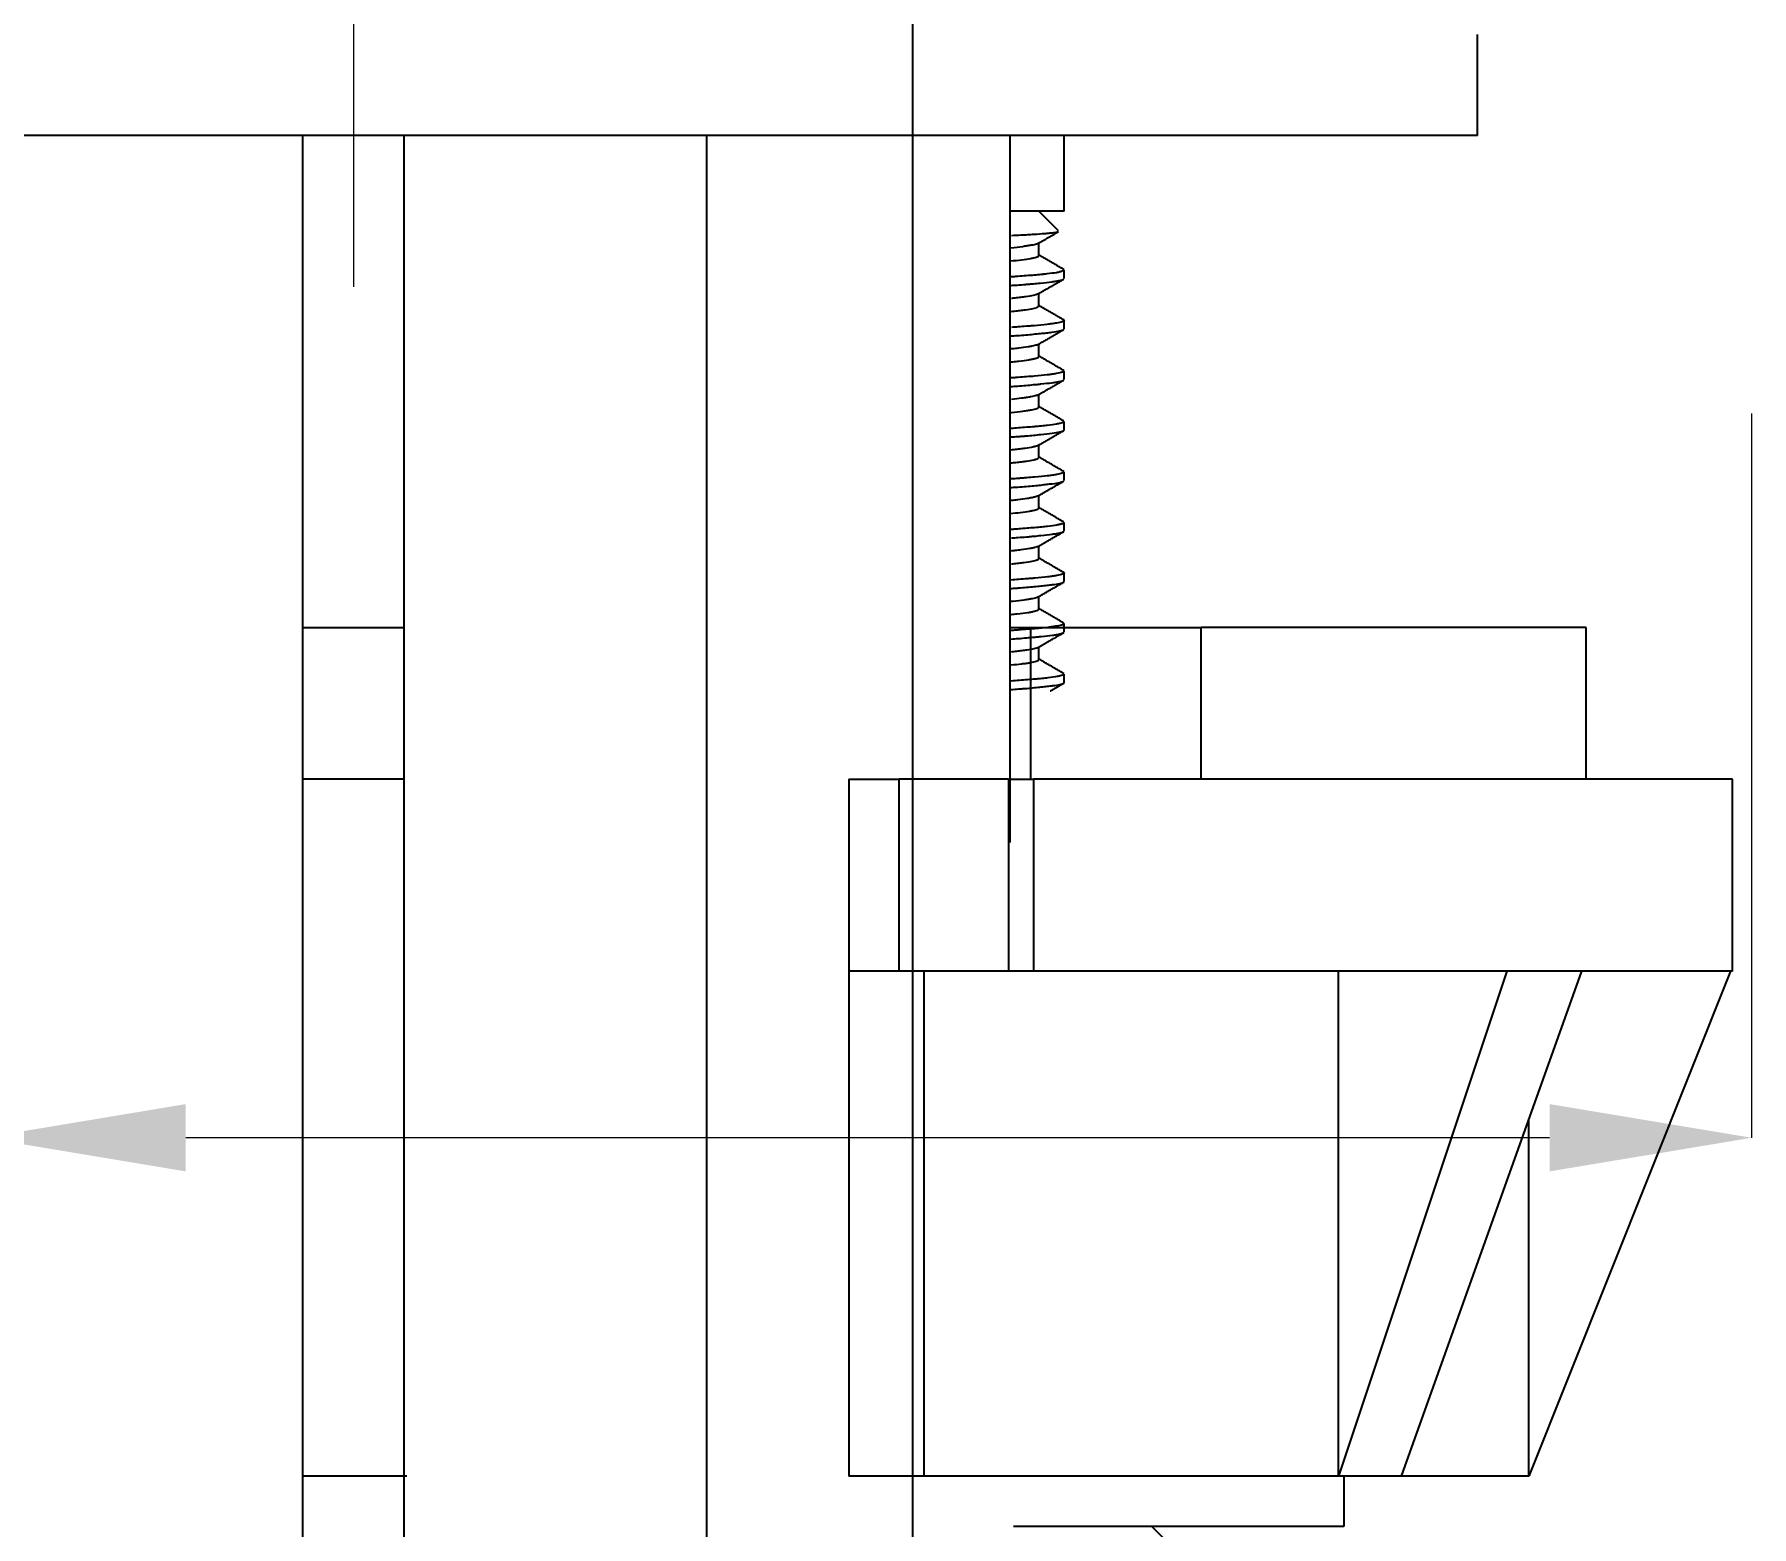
# Model space of a CAD drawing. Extents: x 0 to 1354, y 0 to 992.
# Drawn here: x 347.11 to 381.11, y 306.07 to 335.62 of the extents above; entities that cross this region are included whole.
import ezdxf

# ---------------------------------------------------------------- set-up
doc = ezdxf.new("R2010")
doc.units = 0
doc.header["$LTSCALE"] = 6
doc.header["$MEASUREMENT"] = 0
doc.header["$PDMODE"] = 3
doc.header["$PDSIZE"] = -10
doc.linetypes.add('CENTER', pattern=[2, 1.25, -0.25, 0.25, -0.25])
doc.linetypes.add('CENTER2', pattern=[28.575, 19.05, -3.175, 3.175, -3.175])
doc.layers.get('0').update_dxf_attribs({"linetype": 'CONTINUOUS'})
doc.layers.get('DEFPOINTS').update_dxf_attribs({"linetype": 'CONTINUOUS'})
doc.layers.add('1', color=7, linetype='CONTINUOUS')
doc.layers.add('Cneter', color=1, linetype='CENTER2', lineweight=13)
doc.styles.add('Daelim Dimension', font='')
doc.styles.get('Daelim Dimension').set_extended_font_data('나눔고딕')
doc.dimstyles.new('DEFAULT', dxfattribs={"dimscale": 2, "dimtxt": 2, "dimasz": 2, "dimexe": 0, "dimexo": 2, "dimgap": 1, "dimtad": 1, "dimdec": 1, "dimzin": 9, "dimdsep": 46, "dimtxsty": 'Daelim Dimension', "dimcen": 0.5, "dimclrd": 252, "dimclre": 252, "dimclrt": 3, "dimadec": 1, "dimazin": 0, "dimtfac": 1, "dimtdec": 1, "dimtix": 1, "dimtmove": 0, "dimatfit": 3, "dimfxl": 1, "dimtolj": 1, "dimtzin": 1, "dimlwd": 9, "dimlwe": 9, "dimarcsym": 0})

# ---------------------------------------------------------------- blocks, each defined once
blk = doc.blocks.new('*D5')
at = {"color": 5, "lineweight": 9, "ltscale": 0.5, "transparency": 16777216}
for p, q in [((346.114, 328.108), (346.114, 313.769)), ((381.114, 328.108), (381.114, 313.769)), ((346.114, 313.769), (235.125, 313.769)), ((377.114, 313.769), (350.114, 313.769))]:
    blk.add_line(p, q, dxfattribs=at)
at = {"color": 5, "ltscale": 0.5, "transparency": 16777216}
for points in [[(350.114, 314.436), (350.114, 313.103), (346.114, 313.769)], [(377.114, 314.436), (377.114, 313.103), (381.114, 313.769)]]:
    blk.add_solid(points, dxfattribs=at)
at = {"layer": 'DEFPOINTS', "color": 0, "ltscale": 0.5, "transparency": 16777216}
for p in [(346.114, 332.108), (381.114, 332.108), (381.114, 313.769)]:
    blk.add_point(p, dxfattribs=at)
at = {"color": 7, "ltscale": 0.5, "transparency": 16777216, "insert": (280.708, 323.754), "char_height": 10, "attachment_point": 5, "style": 'Daelim Dimension'}
blk.add_mtext('\\A1;설치구멍 {\\H1.25x;\\C256;Ø}35', dxfattribs=at)

msp = doc.modelspace()

# ---------------------------------------------------------------- linework, layer by layer
at = {"layer": '1', "color": 1, "linetype": 'CENTER', "lineweight": -3, "ltscale": 10}
msp.add_line((364.501, 344.512), (364.501, 271.615), dxfattribs=at)
at = {"layer": '1', "color": 7, "linetype": 'Continuous', "lineweight": -3}
for p, q in [((375.687, 333.615), (375.687, 335.615)), ((375.687, 333.615), (331.187, 333.615)), ((352.432, 275.315), (352.432, 333.615)), ((354.432, 333.615), (354.432, 275.815)), ((360.432, 275.815), (360.432, 333.615)), ((366.432, 319.616), (366.432, 333.615)), ((367.501, 332.115), (367.501, 333.616)), ((367.501, 332.115), (366.432, 332.115)), ((367.388, 331.728), (367.001, 332.115)), ((367.398, 331.717), (367.397, 331.72)), ((367.001, 331.239), (367.001, 331.484)), ((367.501, 330.781), (367.501, 330.949)), ((367.001, 330.238), (367.001, 330.484)), ((367.501, 329.782), (367.501, 329.95)), ((367.001, 329.239), (367.001, 329.484)), ((367.501, 328.781), (367.501, 328.949)), ((367.001, 328.238), (367.001, 328.484)), ((367.501, 327.781), (367.501, 327.95)), ((367.001, 327.238), (367.001, 327.484)), ((367.501, 326.782), (367.501, 326.95)), ((367.001, 326.238), (367.001, 326.484)), ((367.501, 325.781), (367.501, 325.949)), ((367.001, 325.238), (367.001, 325.484)), ((367.501, 324.782), (367.501, 324.95)), ((367.001, 324.239), (367.001, 324.484)), ((352.432, 323.87), (353.337, 323.87)), ((353.337, 323.87), (354.432, 323.87)), ((366.432, 323.87), (366.837, 323.87)), ((366.837, 323.87), (370.215, 323.87)), ((366.837, 323.87), (366.837, 320.87)), ((367.501, 323.781), (367.501, 323.949)), ((377.837, 323.87), (370.215, 323.87)), ((370.215, 320.87), (370.215, 323.87)), ((377.837, 320.87), (377.837, 323.87)), ((367.001, 323.238), (367.001, 323.484)), ((367.501, 322.781), (367.501, 322.95)), ((353.337, 320.87), (352.432, 320.87)), ((354.432, 320.87), (353.337, 320.87)), ((363.237, 320.87), (364.237, 320.87)), ((363.237, 320.87), (363.237, 317.07)), ((366.4, 320.87), (364.237, 320.87)), ((364.237, 317.07), (364.237, 320.87)), ((366.4, 320.87), (366.896, 320.87)), ((366.4, 320.87), (366.4, 317.07)), ((380.737, 320.87), (366.896, 320.87)), ((366.896, 320.87), (366.896, 317.07)), ((380.737, 317.07), (380.737, 320.87)), ((363.237, 317.07), (363.237, 307.07)), ((364.237, 317.07), (363.237, 317.07)), ((366.4, 317.07), (364.237, 317.07)), ((364.726, 317.07), (364.726, 307.07)), ((366.896, 317.07), (366.4, 317.07)), ((376.267, 317.07), (366.896, 317.07)), ((372.935, 307.07), (372.935, 317.07)), ((376.268, 317.067), (372.935, 307.07)), ((374.185, 307.07), (377.75, 317.07)), ((377.75, 317.07), (376.288, 317.07)), ((380.698, 317.068), (376.704, 307.07)), ((380.696, 317.07), (377.75, 317.07)), ((380.698, 317.07), (380.696, 317.065)), ((380.737, 317.07), (380.698, 317.07)), ((376.704, 307.07), (376.704, 314.134)), ((353.237, 307.07), (352.432, 307.07)), ((354.487, 307.07), (353.237, 307.07)), ((364.726, 307.07), (363.237, 307.07)), ((372.935, 307.07), (364.726, 307.07)), ((374.185, 307.07), (372.935, 307.07)), ((373.037, 307.07), (373.037, 306.07)), ((376.704, 307.07), (374.185, 307.07)), ((373.037, 306.07), (366.5, 306.07)), ((370.011, 305.296), (369.237, 306.07))]:
    msp.add_line(p, q, dxfattribs=at)
msp.add_ellipse((353.56, 249.284), major_axis=(24.319, 67.744), ratio=0.178898, start_param=0.117727, end_param=0.119078, dxfattribs=at)
for points, knots in [([(366.46, 331.635), (366.524, 331.637), (366.585, 331.64), (366.668, 331.645), (366.691, 331.646), (366.737, 331.648), (366.76, 331.65), (366.825, 331.653), (366.867, 331.656), (366.984, 331.663), (367.054, 331.669), (367.145, 331.676), (367.173, 331.678), (367.212, 331.682), (367.225, 331.683), (367.248, 331.686), (367.259, 331.687), (367.311, 331.693), (367.343, 331.698), (367.376, 331.705), (367.385, 331.707), (367.391, 331.71)], [0, 0, 0, 0, 0.119659, 0.119659, 0.168104, 0.168104, 0.216549, 0.216549, 0.313438, 0.313438, 0.507218, 0.507218, 0.604108, 0.604108, 0.652553, 0.652553, 0.700998, 0.700998, 0.894777, 0.894777, 1, 1, 1, 1]), ([(366.43, 331.128), (366.517, 331.137), (366.594, 331.145), (366.73, 331.162), (366.789, 331.17), (366.85, 331.181), (366.862, 331.183), (366.883, 331.188), (366.894, 331.19), (366.922, 331.197), (366.938, 331.201), (366.979, 331.215), (366.995, 331.224), (367.001, 331.235), (367.001, 331.236), (367.001, 331.238)], [0, 0, 0, 0, 0.236642, 0.236642, 0.475193, 0.475193, 0.534831, 0.534831, 0.594468, 0.594468, 0.713744, 0.713744, 0.952294, 0.952294, 1, 1, 1, 1]), ([(366.983, 331.473), (366.977, 331.47), (366.968, 331.467), (366.933, 331.455), (366.897, 331.447), (366.839, 331.436), (366.826, 331.434), (366.8, 331.43), (366.786, 331.427), (366.743, 331.421), (366.712, 331.416), (366.612, 331.403), (366.535, 331.394), (366.447, 331.385), (366.444, 331.385), (366.441, 331.384)], [0, 0, 0, 0, 0.114484, 0.114484, 0.406541, 0.406541, 0.479555, 0.479555, 0.552569, 0.552569, 0.698597, 0.698597, 0.990654, 0.990654, 1, 1, 1, 1]), ([(367.501, 330.95), (367.501, 330.942), (367.489, 330.933), (367.458, 330.922), (367.45, 330.919), (367.434, 330.915), (367.425, 330.913), (367.397, 330.906), (367.375, 330.901), (367.299, 330.888), (367.236, 330.88), (367.143, 330.869), (367.124, 330.867), (367.093, 330.864), (367.083, 330.863), (367.062, 330.861), (367.009, 330.856), (366.952, 330.851), (366.808, 330.839), (366.702, 330.831), (366.557, 330.82), (366.527, 330.818), (366.472, 330.813), (366.447, 330.812), (366.421, 330.81)], [0, 0, 0, 0, 0.180882, 0.180882, 0.226838, 0.226838, 0.272794, 0.272794, 0.364706, 0.364706, 0.548529, 0.548529, 0.594485, 0.594485, 0.617463, 0.617463, 0.640441, 0.732353, 0.732353, 0.916176, 0.916176, 0.962132, 0.962132, 1, 1, 1, 1]), ([(366.456, 330.644), (366.495, 330.647), (366.534, 330.65), (366.63, 330.657), (366.686, 330.661), (366.766, 330.668), (366.792, 330.67), (366.844, 330.674), (366.869, 330.677), (366.942, 330.683), (366.988, 330.688), (367.118, 330.701), (367.193, 330.71), (367.273, 330.72), (367.288, 330.723), (367.317, 330.727), (367.331, 330.729), (367.37, 330.735), (367.392, 330.739), (367.451, 330.751), (367.477, 330.759), (367.491, 330.768), (367.491, 330.768), (367.491, 330.768)], [0, 0, 0, 0, 0.067053, 0.067053, 0.170529, 0.170529, 0.222267, 0.222267, 0.274006, 0.274006, 0.377482, 0.377482, 0.584435, 0.584435, 0.636174, 0.636174, 0.687912, 0.687912, 0.791388, 0.791388, 0.998341, 0.998341, 1, 1, 1, 1]), ([(366.988, 330.476), (366.985, 330.474), (366.982, 330.473), (366.974, 330.469), (366.969, 330.467), (366.957, 330.463), (366.95, 330.461), (366.928, 330.454), (366.91, 330.45), (366.85, 330.438), (366.799, 330.429), (366.723, 330.418), (366.707, 330.416), (366.674, 330.411), (366.657, 330.409), (366.603, 330.402), (366.565, 330.398), (366.503, 330.391), (366.481, 330.388), (366.458, 330.386)], [0, 0, 0, 0, 0.053238, 0.053238, 0.125576, 0.125576, 0.197914, 0.197914, 0.34259, 0.34259, 0.631943, 0.631943, 0.704281, 0.704281, 0.776619, 0.776619, 0.921296, 0.921296, 1, 1, 1, 1]), ([(366.455, 330.131), (366.478, 330.133), (366.5, 330.135), (366.561, 330.142), (366.618, 330.148), (366.669, 330.154), (366.703, 330.158), (366.719, 330.161), (366.796, 330.171), (366.847, 330.18), (366.908, 330.193), (366.934, 330.2), (366.955, 330.207), (366.967, 330.211), (366.973, 330.214), (366.993, 330.224), (367.001, 330.231), (367.001, 330.238)], [0, 0, 0, 0, 0.064455, 0.064455, 0.186527, 0.247562, 0.247562, 0.308598, 0.308598, 0.552741, 0.552741, 0.674813, 0.735849, 0.735849, 0.796884, 0.796884, 1, 1, 1, 1]), ([(367.487, 329.965), (367.488, 329.965), (367.489, 329.964), (367.494, 329.961), (367.497, 329.959), (367.5, 329.955), (367.501, 329.953), (367.502, 329.942), (367.49, 329.933), (367.439, 329.915), (367.402, 329.906), (367.338, 329.895), (367.325, 329.893), (367.296, 329.889), (367.282, 329.886), (367.235, 329.88), (367.2, 329.876), (367.09, 329.863), (367.004, 329.855), (366.884, 329.845), (366.859, 329.843), (366.807, 329.839), (366.781, 329.837), (366.701, 329.831), (366.646, 329.826), (366.546, 329.819), (366.502, 329.816), (366.458, 329.812)], [0, 0, 0, 0, 0.014114, 0.014114, 0.056117, 0.056117, 0.098119, 0.098119, 0.26613, 0.26613, 0.434141, 0.434141, 0.476143, 0.476143, 0.518146, 0.518146, 0.602151, 0.602151, 0.770162, 0.770162, 0.812164, 0.812164, 0.854167, 0.854167, 0.938172, 0.938172, 1, 1, 1, 1]), ([(366.985, 329.474), (366.972, 329.467), (366.952, 329.461), (366.908, 329.45), (366.888, 329.445), (366.854, 329.439), (366.843, 329.437), (366.818, 329.433), (366.804, 329.43), (366.736, 329.42), (366.671, 329.411), (366.56, 329.397), (366.52, 329.393), (366.463, 329.387), (366.449, 329.385), (366.434, 329.383)], [0, 0, 0, 0, 0.233943, 0.233943, 0.377291, 0.377291, 0.448966, 0.448966, 0.52064, 0.52064, 0.807338, 0.807338, 0.950687, 0.950687, 1, 1, 1, 1]), ([(366.444, 329.644), (366.489, 329.647), (366.533, 329.65), (366.634, 329.657), (366.69, 329.661), (366.85, 329.675), (366.947, 329.684), (367.076, 329.697), (367.117, 329.701), (367.174, 329.708), (367.192, 329.71), (367.227, 329.714), (367.243, 329.717), (367.323, 329.727), (367.374, 329.735), (367.432, 329.748), (367.448, 329.752), (367.468, 329.758), (367.474, 329.76), (367.484, 329.764), (367.488, 329.766), (367.498, 329.772), (367.501, 329.776), (367.501, 329.78)], [0, 0, 0, 0, 0.068113, 0.068113, 0.161676, 0.161676, 0.348801, 0.348801, 0.442363, 0.442363, 0.489145, 0.489145, 0.535926, 0.535926, 0.723051, 0.723051, 0.816613, 0.816613, 0.863395, 0.863395, 0.910176, 0.910176, 1, 1, 1, 1]), ([(366.439, 329.129), (366.456, 329.131), (366.473, 329.133), (366.51, 329.136), (366.531, 329.138), (366.57, 329.143), (366.589, 329.145), (366.681, 329.155), (366.744, 329.164), (366.825, 329.177), (366.849, 329.181), (366.882, 329.188), (366.893, 329.19), (366.912, 329.194), (366.921, 329.197), (366.961, 329.208), (366.983, 329.217), (366.999, 329.23), (367.001, 329.234), (367.001, 329.238)], [0, 0, 0, 0, 0.047116, 0.047116, 0.107212, 0.107212, 0.167309, 0.167309, 0.407695, 0.407695, 0.527888, 0.527888, 0.587984, 0.587984, 0.648081, 0.648081, 0.888467, 0.888467, 1, 1, 1, 1]), ([(367.501, 328.949), (367.501, 328.946), (367.498, 328.942), (367.49, 328.936), (367.486, 328.933), (367.477, 328.929), (367.471, 328.927), (367.44, 328.915), (367.402, 328.906), (367.328, 328.893), (367.3, 328.889), (367.253, 328.883), (367.228, 328.879), (367.202, 328.876), (367.184, 328.874), (367.175, 328.873), (367.091, 328.864), (367.006, 328.855), (366.815, 328.839), (366.709, 328.831), (366.563, 328.82), (366.533, 328.818), (366.484, 328.814), (366.465, 328.813), (366.446, 328.812)], [0, 0, 0, 0, 0.081586, 0.081586, 0.128368, 0.128368, 0.175149, 0.175149, 0.362275, 0.362275, 0.455838, 0.455838, 0.502619, 0.52601, 0.52601, 0.549401, 0.549401, 0.736527, 0.736527, 0.923653, 0.923653, 0.970434, 0.970434, 1, 1, 1, 1]), ([(366.446, 328.644), (366.492, 328.647), (366.536, 328.65), (366.637, 328.657), (366.692, 328.662), (366.799, 328.67), (366.85, 328.675), (366.923, 328.682), (366.946, 328.684), (366.993, 328.688), (367.015, 328.691), (367.123, 328.702), (367.198, 328.71), (367.292, 328.723), (367.321, 328.727), (367.359, 328.733), (367.371, 328.736), (367.394, 328.74), (367.404, 328.742), (367.451, 328.752), (367.476, 328.759), (367.49, 328.767)], [0, 0, 0, 0, 0.076986, 0.076986, 0.180463, 0.180463, 0.28394, 0.28394, 0.335678, 0.335678, 0.387416, 0.387416, 0.59437, 0.59437, 0.697846, 0.697846, 0.749584, 0.749584, 0.801323, 0.801323, 1, 1, 1, 1]), ([(366.986, 328.475), (366.986, 328.475), (366.985, 328.474), (366.98, 328.472), (366.976, 328.47), (366.965, 328.466), (366.959, 328.464), (366.925, 328.453), (366.887, 328.445), (366.815, 328.432), (366.788, 328.428), (366.743, 328.421), (366.728, 328.419), (366.696, 328.414), (366.679, 328.412), (366.601, 328.402), (366.534, 328.394), (366.459, 328.386)], [0, 0, 0, 0, 0.012848, 0.012848, 0.085862, 0.085862, 0.158876, 0.158876, 0.450933, 0.450933, 0.596961, 0.596961, 0.669975, 0.669975, 0.742989, 0.742989, 1, 1, 1, 1]), ([(366.449, 328.13), (366.452, 328.131), (366.455, 328.131), (366.542, 328.139), (366.618, 328.148), (366.701, 328.158), (366.717, 328.16), (366.748, 328.165), (366.763, 328.167), (366.806, 328.173), (366.831, 328.178), (366.9, 328.191), (366.936, 328.2), (366.973, 328.213), (366.982, 328.218), (366.996, 328.227), (367, 328.232), (367.001, 328.237), (367.001, 328.238), (367.001, 328.238)], [0, 0, 0, 0, 0.007752, 0.007752, 0.250001, 0.250001, 0.310564, 0.310564, 0.371126, 0.371126, 0.49225, 0.49225, 0.734499, 0.734499, 0.855624, 0.855624, 0.976748, 0.976748, 1, 1, 1, 1]), ([(367.501, 327.95), (367.501, 327.942), (367.49, 327.933), (367.454, 327.92), (367.438, 327.916), (367.415, 327.91), (367.41, 327.909), (367.4, 327.907), (367.394, 327.906), (367.378, 327.902), (367.366, 327.9), (367.304, 327.889), (367.242, 327.881), (367.131, 327.868), (367.092, 327.864), (367.028, 327.858), (367.006, 327.856), (366.96, 327.852), (366.937, 327.85), (366.816, 327.839), (366.711, 327.831), (366.548, 327.819), (366.499, 327.815), (366.448, 327.812)], [0, 0, 0, 0, 0.178568, 0.178568, 0.271575, 0.271575, 0.294826, 0.294826, 0.318078, 0.318078, 0.364581, 0.364581, 0.550594, 0.550594, 0.6436, 0.6436, 0.690103, 0.690103, 0.736606, 0.736606, 0.922619, 0.922619, 1, 1, 1, 1]), ([(366.457, 327.644), (366.5, 327.647), (366.541, 327.65), (366.61, 327.655), (366.639, 327.657), (366.695, 327.662), (366.723, 327.664), (366.857, 327.675), (367.049, 327.693), (367.199, 327.711), (367.326, 327.728), (367.377, 327.736), (367.453, 327.752), (367.479, 327.76), (367.495, 327.77), (367.498, 327.773), (367.5, 327.776), (367.501, 327.778), (367.501, 327.78)], [0, 0, 0, 0, 0.065512, 0.065512, 0.112576, 0.112576, 0.159639, 0.159639, 0.347892, 0.536146, 0.536146, 0.724399, 0.724399, 0.912653, 0.912653, 0.959716, 0.959716, 1, 1, 1, 1]), ([(366.987, 327.475), (366.983, 327.473), (366.979, 327.471), (366.964, 327.465), (366.951, 327.461), (366.928, 327.455), (366.919, 327.452), (366.901, 327.448), (366.891, 327.446), (366.838, 327.435), (366.785, 327.427), (366.692, 327.414), (366.641, 327.407), (366.585, 327.4), (366.546, 327.396), (366.526, 327.393), (366.485, 327.389), (366.464, 327.387), (366.443, 327.384)], [0, 0, 0, 0, 0.068808, 0.068808, 0.212156, 0.212156, 0.28383, 0.28383, 0.355505, 0.355505, 0.642202, 0.642202, 0.78555, 0.857225, 0.857225, 0.928899, 0.928899, 1, 1, 1, 1]), ([(366.449, 327.13), (366.484, 327.134), (366.516, 327.137), (366.568, 327.142), (366.587, 327.144), (366.624, 327.149), (366.642, 327.151), (366.694, 327.157), (366.726, 327.161), (366.814, 327.174), (366.863, 327.183), (366.911, 327.194), (366.92, 327.196), (366.936, 327.201), (366.944, 327.203), (366.964, 327.21), (366.975, 327.215), (366.995, 327.226), (367.001, 327.232), (367.001, 327.238)], [0, 0, 0, 0, 0.096901, 0.096901, 0.157463, 0.157463, 0.218026, 0.218026, 0.339151, 0.339151, 0.581401, 0.581401, 0.641963, 0.641963, 0.702526, 0.702526, 0.823651, 0.823651, 1, 1, 1, 1]), ([(366.423, 326.642), (366.432, 326.643), (366.442, 326.643), (366.467, 326.645), (366.513, 326.648), (366.557, 326.651), (366.644, 326.658), (366.699, 326.662), (366.858, 326.675), (366.955, 326.684), (367.062, 326.695), (367.083, 326.698), (367.124, 326.702), (367.143, 326.704), (367.199, 326.711), (367.233, 326.715), (367.327, 326.728), (367.378, 326.736), (367.425, 326.746), (367.434, 326.748), (367.45, 326.752), (367.458, 326.754), (367.474, 326.76), (367.481, 326.763), (367.487, 326.766)], [0, 0, 0, 0, 0.015935, 0.015935, 0.041804, 0.093543, 0.093543, 0.19702, 0.19702, 0.403973, 0.403973, 0.455712, 0.455712, 0.50745, 0.50745, 0.610927, 0.610927, 0.81788, 0.81788, 0.869619, 0.869619, 0.921357, 0.921357, 1, 1, 1, 1]), ([(367.501, 326.949), (367.501, 326.948), (367.5, 326.945), (367.498, 326.943), (367.496, 326.941), (367.495, 326.939), (367.488, 326.934), (367.479, 326.929), (367.442, 326.916), (367.405, 326.907), (367.331, 326.894), (367.303, 326.889), (367.256, 326.883), (367.24, 326.881), (367.206, 326.877), (367.188, 326.874), (367.096, 326.864), (367.012, 326.856), (366.869, 326.844), (366.818, 326.84), (366.738, 326.833), (366.711, 326.831), (366.655, 326.827), (366.627, 326.825), (366.549, 326.819), (366.499, 326.815), (366.447, 326.812)], [0, 0, 0, 0, 0.031809, 0.055199, 0.055199, 0.07859, 0.07859, 0.172153, 0.172153, 0.359279, 0.359279, 0.452843, 0.452843, 0.499624, 0.499624, 0.546406, 0.546406, 0.733532, 0.733532, 0.827095, 0.827095, 0.873877, 0.873877, 0.920658, 0.920658, 1, 1, 1, 1]), ([(366.987, 326.475), (366.973, 326.467), (366.949, 326.46), (366.898, 326.448), (366.878, 326.443), (366.843, 326.437), (366.831, 326.435), (366.805, 326.43), (366.792, 326.428), (366.72, 326.417), (366.619, 326.404), (366.497, 326.39), (366.452, 326.385)], [0, 0, 0, 0, 0.270835, 0.270835, 0.415511, 0.415511, 0.487849, 0.487849, 0.560187, 0.560187, 0.849538, 1, 1, 1, 1]), ([(366.435, 326.129), (366.507, 326.136), (366.573, 326.143), (366.703, 326.158), (366.765, 326.166), (366.829, 326.177), (366.842, 326.18), (366.865, 326.184), (366.876, 326.186), (366.907, 326.193), (366.924, 326.197), (366.969, 326.211), (366.989, 326.22), (366.999, 326.231), (367, 326.234), (367.001, 326.236), (367.001, 326.237), (367.001, 326.238)], [0, 0, 0, 0, 0.199999, 0.199999, 0.440383, 0.440383, 0.500479, 0.500479, 0.560575, 0.560575, 0.680767, 0.680767, 0.921151, 0.921151, 0.981246, 0.981246, 1, 1, 1, 1]), ([(367.501, 325.949), (367.501, 325.942), (367.49, 325.933), (367.461, 325.923), (367.455, 325.921), (367.439, 325.916), (367.431, 325.914), (367.403, 325.907), (367.381, 325.903), (367.307, 325.89), (367.246, 325.881), (367.154, 325.871), (367.135, 325.869), (367.095, 325.864), (367.075, 325.862), (367.011, 325.856), (366.966, 325.852), (366.823, 325.84), (366.718, 325.832), (366.574, 325.821), (366.545, 325.819), (366.485, 325.814), (366.455, 325.812), (366.425, 325.81)], [0, 0, 0, 0, 0.16864, 0.16864, 0.214868, 0.214868, 0.261096, 0.261096, 0.353551, 0.353551, 0.538462, 0.538462, 0.58469, 0.58469, 0.630918, 0.630918, 0.723373, 0.723373, 0.908284, 0.908284, 0.954512, 0.954512, 1, 1, 1, 1]), ([(366.459, 325.645), (366.503, 325.648), (366.546, 325.651), (366.646, 325.658), (366.701, 325.662), (366.781, 325.669), (366.808, 325.671), (366.846, 325.675), (366.858, 325.676), (366.883, 325.678), (366.945, 325.683), (367.001, 325.689), (367.129, 325.702), (367.203, 325.711), (367.281, 325.722), (367.296, 325.724), (367.325, 325.728), (367.338, 325.73), (367.376, 325.736), (367.398, 325.74), (367.453, 325.752), (367.477, 325.76), (367.49, 325.767)], [0, 0, 0, 0, 0.075833, 0.075833, 0.18, 0.18, 0.232083, 0.232083, 0.258125, 0.258125, 0.284166, 0.388333, 0.388333, 0.596666, 0.596666, 0.64875, 0.64875, 0.700833, 0.700833, 0.805, 0.805, 1, 1, 1, 1]), ([(366.988, 325.476), (366.979, 325.471), (366.965, 325.465), (366.938, 325.457), (366.93, 325.455), (366.913, 325.451), (366.904, 325.449), (366.874, 325.443), (366.851, 325.438), (366.776, 325.425), (366.716, 325.417), (366.628, 325.405), (366.609, 325.403), (366.572, 325.399), (366.552, 325.396), (366.506, 325.391), (366.48, 325.388), (366.452, 325.385)], [0, 0, 0, 0, 0.190366, 0.190366, 0.26204, 0.26204, 0.333714, 0.333714, 0.477063, 0.477063, 0.763761, 0.763761, 0.835435, 0.835435, 0.90711, 0.90711, 1, 1, 1, 1]), ([(366.46, 325.131), (366.469, 325.132), (366.477, 325.133), (366.527, 325.138), (366.586, 325.144), (366.64, 325.151), (366.675, 325.155), (366.691, 325.157), (366.772, 325.168), (366.826, 325.176), (366.891, 325.189), (366.92, 325.196), (366.943, 325.203), (366.957, 325.208), (366.963, 325.21), (366.991, 325.221), (367.001, 325.23), (367.001, 325.239)], [0, 0, 0, 0, 0.025391, 0.025391, 0.147462, 0.208497, 0.208497, 0.269533, 0.269533, 0.513674, 0.513674, 0.635745, 0.696781, 0.696781, 0.757816, 0.757816, 1, 1, 1, 1]), ([(366.447, 324.644), (366.466, 324.645), (366.485, 324.646), (366.533, 324.65), (366.563, 324.652), (366.651, 324.658), (366.706, 324.663), (366.865, 324.676), (366.96, 324.685), (367.088, 324.698), (367.128, 324.703), (367.184, 324.709), (367.202, 324.711), (367.236, 324.716), (367.253, 324.718), (367.331, 324.728), (367.38, 324.737), (367.437, 324.749), (367.453, 324.753), (367.471, 324.759), (367.477, 324.761), (367.486, 324.765), (367.49, 324.767), (367.498, 324.773), (367.501, 324.776), (367.501, 324.78)], [0, 0, 0, 0, 0.028818, 0.028818, 0.075599, 0.075599, 0.169162, 0.169162, 0.356289, 0.356289, 0.449852, 0.449852, 0.496634, 0.496634, 0.543415, 0.543415, 0.730542, 0.730542, 0.824105, 0.824105, 0.870887, 0.870887, 0.917668, 0.917668, 1, 1, 1, 1]), ([(367.492, 324.962), (367.497, 324.959), (367.5, 324.956), (367.502, 324.95), (367.501, 324.948), (367.499, 324.943), (367.497, 324.941), (367.489, 324.934), (367.48, 324.93), (367.444, 324.917), (367.408, 324.908), (367.346, 324.896), (367.333, 324.894), (367.305, 324.89), (367.29, 324.888), (367.244, 324.881), (367.211, 324.877), (367.101, 324.865), (367.017, 324.857), (366.898, 324.846), (366.873, 324.844), (366.823, 324.84), (366.745, 324.834), (366.662, 324.828), (366.555, 324.82), (366.503, 324.816), (366.449, 324.812)], [0, 0, 0, 0, 0.071038, 0.071038, 0.113729, 0.113729, 0.156421, 0.156421, 0.241803, 0.241803, 0.412568, 0.412568, 0.455259, 0.455259, 0.497951, 0.497951, 0.583333, 0.583333, 0.754098, 0.754098, 0.79679, 0.79679, 0.839481, 0.924863, 0.924863, 1, 1, 1, 1]), ([(366.984, 324.474), (366.979, 324.471), (366.974, 324.469), (366.947, 324.459), (366.914, 324.45), (366.859, 324.44), (366.847, 324.438), (366.822, 324.433), (366.809, 324.431), (366.769, 324.425), (366.739, 324.42), (366.643, 324.407), (366.569, 324.398), (366.47, 324.387), (366.453, 324.385), (366.437, 324.384)], [0, 0, 0, 0, 0.07639, 0.07639, 0.365741, 0.365741, 0.438079, 0.438079, 0.510417, 0.510417, 0.655093, 0.655093, 0.944444, 0.944444, 1, 1, 1, 1]), ([(366.436, 324.129), (366.442, 324.129), (366.448, 324.13), (366.475, 324.133), (366.496, 324.135), (366.537, 324.139), (366.556, 324.141), (366.652, 324.152), (366.718, 324.16), (366.803, 324.173), (366.829, 324.177), (366.864, 324.184), (366.875, 324.186), (366.896, 324.191), (366.905, 324.193), (366.95, 324.204), (366.975, 324.213), (366.995, 324.227), (367, 324.231), (367.001, 324.237), (367.001, 324.238), (367.001, 324.239)], [0, 0, 0, 0, 0.016222, 0.016222, 0.075859, 0.075859, 0.135497, 0.135497, 0.374046, 0.374046, 0.493321, 0.493321, 0.552959, 0.552959, 0.612596, 0.612596, 0.851146, 0.851146, 0.970421, 0.970421, 1, 1, 1, 1]), ([(367.501, 323.95), (367.501, 323.946), (367.499, 323.943), (367.492, 323.937), (367.489, 323.935), (367.48, 323.93), (367.475, 323.928), (367.445, 323.917), (367.408, 323.908), (367.335, 323.895), (367.308, 323.89), (367.262, 323.884), (367.246, 323.882), (367.213, 323.877), (367.195, 323.875), (367.103, 323.865), (367.019, 323.857), (366.83, 323.84), (366.725, 323.832), (366.58, 323.821), (366.551, 323.819), (366.493, 323.815), (366.466, 323.813), (366.437, 323.811)], [0, 0, 0, 0, 0.073663, 0.073663, 0.120166, 0.120166, 0.166668, 0.166668, 0.35268, 0.35268, 0.445686, 0.445686, 0.492189, 0.492189, 0.538692, 0.538692, 0.724703, 0.724703, 0.910715, 0.910715, 0.957217, 0.957217, 1, 1, 1, 1]), ([(366.449, 323.644), (366.5, 323.647), (366.548, 323.651), (366.653, 323.658), (366.708, 323.663), (366.814, 323.672), (366.864, 323.676), (366.925, 323.682), (366.936, 323.683), (366.96, 323.685), (366.971, 323.686), (367.006, 323.69), (367.028, 323.692), (367.134, 323.703), (367.208, 323.712), (367.301, 323.724), (367.329, 323.728), (367.366, 323.735), (367.378, 323.737), (367.4, 323.741), (367.41, 323.743), (367.454, 323.753), (367.478, 323.76), (367.49, 323.767)], [0, 0, 0, 0, 0.085265, 0.085265, 0.188741, 0.188741, 0.292218, 0.292218, 0.318087, 0.318087, 0.343956, 0.343956, 0.395695, 0.395695, 0.602648, 0.602648, 0.706124, 0.706124, 0.757863, 0.757863, 0.809601, 0.809601, 1, 1, 1, 1]), ([(366.988, 323.476), (366.988, 323.476), (366.987, 323.475), (366.982, 323.473), (366.978, 323.471), (366.967, 323.466), (366.961, 323.464), (366.941, 323.458), (366.925, 323.454), (366.869, 323.441), (366.822, 323.433), (366.749, 323.422), (366.734, 323.42), (366.702, 323.415), (366.685, 323.413), (366.634, 323.406), (366.597, 323.402), (366.525, 323.393), (366.49, 323.389), (366.453, 323.386)], [0, 0, 0, 0, 0.016052, 0.016052, 0.087727, 0.087727, 0.159401, 0.159401, 0.30275, 0.30275, 0.589448, 0.589448, 0.661122, 0.661122, 0.732797, 0.732797, 0.876146, 0.876146, 1, 1, 1, 1]), ([(366.454, 323.131), (366.528, 323.138), (366.595, 323.145), (366.673, 323.155), (366.69, 323.157), (366.722, 323.161), (366.738, 323.163), (366.782, 323.17), (366.81, 323.174), (366.883, 323.187), (366.921, 323.196), (366.963, 323.21), (366.974, 323.214), (366.991, 323.223), (366.997, 323.228), (367.001, 323.234), (367.001, 323.236), (367.001, 323.238)], [0, 0, 0, 0, 0.212891, 0.212891, 0.273926, 0.273926, 0.334961, 0.334961, 0.457032, 0.457032, 0.701173, 0.701173, 0.823243, 0.823243, 0.945313, 0.945313, 1, 1, 1, 1]), ([(366.449, 322.644), (366.5, 322.647), (366.55, 322.651), (366.627, 322.657), (366.655, 322.659), (366.711, 322.663), (366.738, 322.665), (366.871, 322.676), (366.966, 322.685), (367.093, 322.699), (367.133, 322.703), (367.188, 322.71), (367.215, 322.713), (367.24, 322.716), (367.256, 322.718), (367.264, 322.719), (367.334, 322.729), (367.383, 322.737), (367.457, 322.753), (367.482, 322.761), (367.497, 322.772), (367.499, 322.774), (367.501, 322.777), (367.501, 322.779), (367.501, 322.78)], [0, 0, 0, 0, 0.078593, 0.078593, 0.125375, 0.125375, 0.172156, 0.172156, 0.359283, 0.359283, 0.452846, 0.452846, 0.499628, 0.523018, 0.523018, 0.546409, 0.546409, 0.733536, 0.733536, 0.920662, 0.920662, 0.967444, 0.967444, 1, 1, 1, 1]), ([(367.501, 322.95), (367.501, 322.942), (367.49, 322.934), (367.458, 322.922), (367.443, 322.917), (367.416, 322.91), (367.406, 322.908), (367.385, 322.904), (367.373, 322.901), (367.312, 322.89), (367.251, 322.882), (367.143, 322.869), (367.104, 322.865), (367.041, 322.859), (367.019, 322.857), (366.974, 322.853), (366.951, 322.851), (366.831, 322.841), (366.727, 322.832), (366.561, 322.82), (366.507, 322.816), (366.451, 322.812)], [0, 0, 0, 0, 0.166169, 0.166169, 0.259732, 0.259732, 0.306513, 0.306513, 0.353295, 0.353295, 0.54042, 0.54042, 0.633983, 0.633983, 0.680764, 0.680764, 0.727546, 0.727546, 0.914671, 0.914671, 1, 1, 1, 1])]:
    msp.add_open_spline(points, degree=3, knots=knots, dxfattribs=at)
for points in [[(366.978, 331.471), (367.174, 331.584), (367.37, 331.698)], [(367.498, 330.959), (367.25, 331.103), (367.001, 331.247)], [(366.984, 330.474), (367.241, 330.623), (367.499, 330.772)], [(367.494, 329.961), (367.248, 330.104), (367.001, 330.247)], [(366.98, 329.471), (367.237, 329.621), (367.494, 329.77)], [(367.499, 328.958), (367.25, 329.103), (367.001, 329.247)], [(366.983, 328.473), (367.24, 328.622), (367.498, 328.772)], [(367.493, 327.962), (367.247, 328.104), (367.001, 328.247)], [(366.982, 327.473), (367.239, 327.622), (367.496, 327.771)], [(367.499, 326.958), (367.25, 327.103), (367.001, 327.247)], [(366.981, 326.472), (367.238, 326.621), (367.496, 326.771)], [(367.493, 325.962), (367.247, 326.104), (367.001, 326.247)], [(366.984, 325.473), (367.241, 325.623), (367.498, 325.772)], [(367.498, 324.959), (367.25, 325.103), (367.001, 325.247)], [(366.979, 324.471), (367.236, 324.62), (367.494, 324.77)], [(367.495, 323.96), (367.248, 324.104), (367.001, 324.247)], [(366.984, 323.474), (367.242, 323.623), (367.499, 323.773)], [(367.497, 322.96), (367.249, 323.103), (367.001, 323.247)], [(367.228, 322.615), (367.36, 322.692), (367.493, 322.769)]]:
    msp.add_open_spline(points, degree=2, dxfattribs=at)
at = {"layer": 'Cneter', "lineweight": 5, "ltscale": 0.5}
msp.add_line((353.437, 330.615), (353.437, 501.615), dxfattribs=at)

# ---------------------------------------------------------------- dimensions: what is measured, and where the dimension line sits
at = {"color": 5, "ltscale": 0.5}
dim = msp.add_linear_dim(base=(381.114, 313.769), p1=(346.114, 332.108), p2=(381.114, 332.108), text='설치구멍 {\\H1.25x;\\C256;Ø}<>', dimstyle='DEFAULT', override={"dimtxt": 5, "dimclrd": 5, "dimclre": 5, "dimclrt": 7}, dxfattribs=at)
dim.commit()
dim.dimension.update_dxf_attribs({"geometry": '*D5', "text_midpoint": (280.708, 313.769), "dimtype": 160})

doc.saveas('drawing.dxf')
